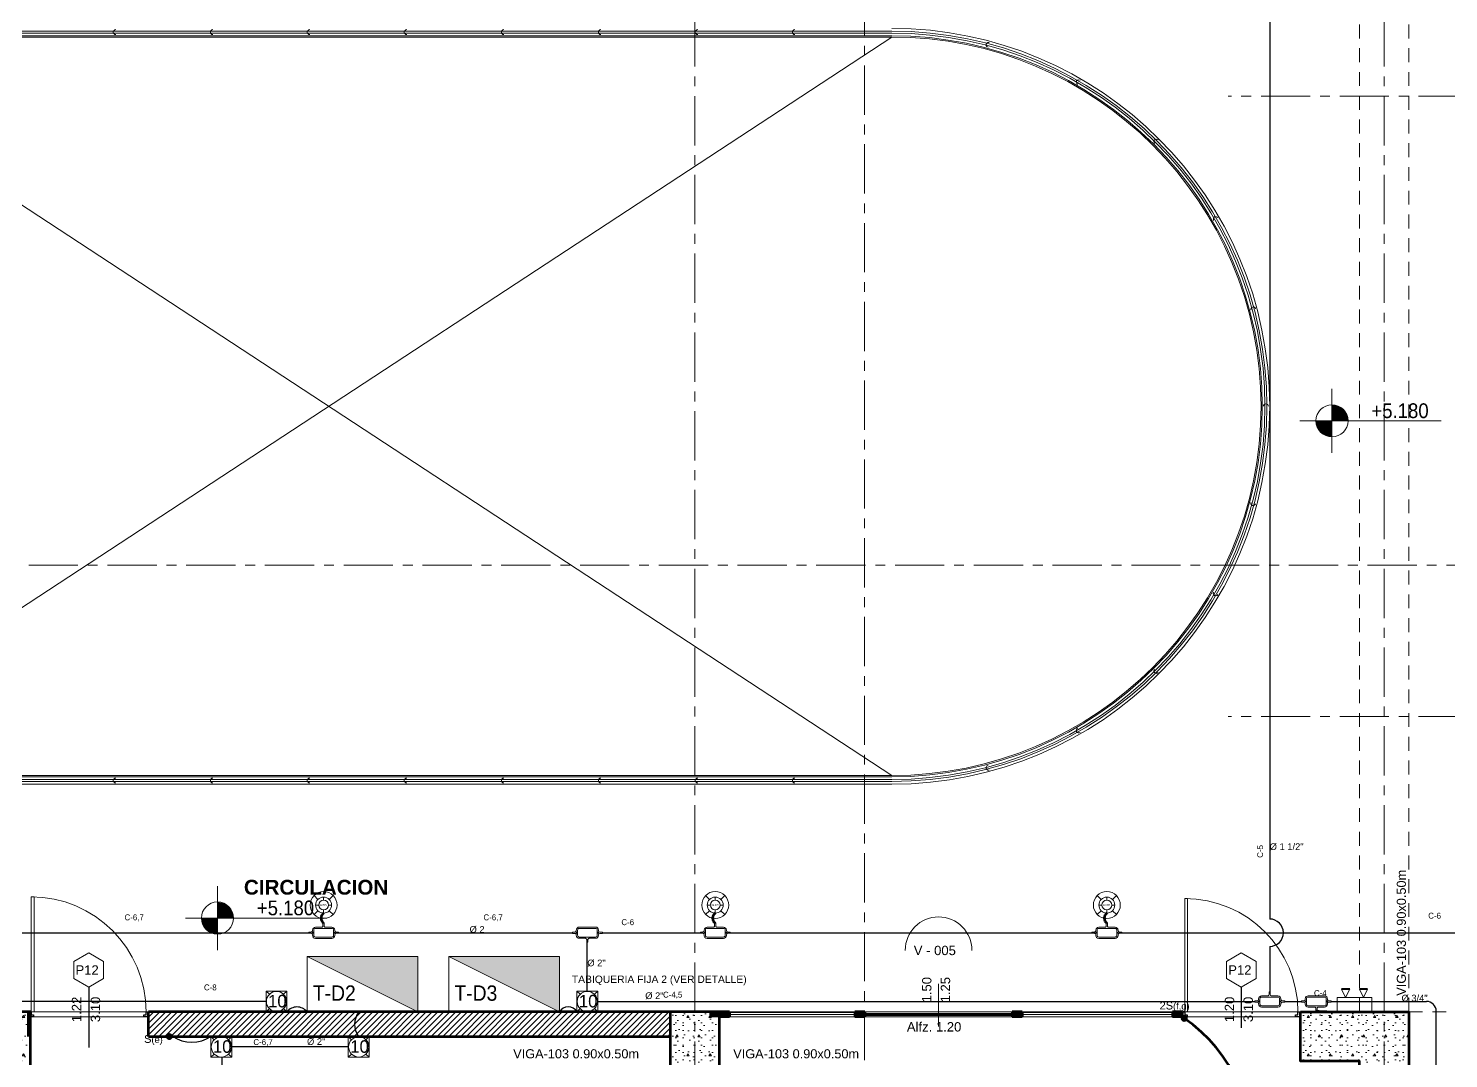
# Model space of a CAD drawing. Header units: inches. Extents: x -38 to 5698, y -33 to 92.
# Drawn here: x 123.05 to 137.48, y 16.93 to 27.39 of the extents above; entities that cross this region are included whole.
import ezdxf
from ezdxf.lldxf.tags import DXFTag

# ---------------------------------------------------------------- set-up
doc = ezdxf.new("R2010")
doc.units = ezdxf.units.IN
doc.header["$MEASUREMENT"] = 0
doc.set_wipeout_variables(frame=1)
for name, pattern in [('CONTINUA', [0]), ('Hidden Line', [0.195611, 0.141111, -0.0545]), ('Punto & Raya', [0.65, 0.5, -0.075, 0, -0.075]), ('Rayas', [0.282222, 0.141111, -0.141111]), ('Wipeout_Contour', [1, 0, -1])]:
    doc.linetypes.add(name, pattern=pattern)
for name, color, linetype, lineweight in [('00 IE CKTO ILUMINACION', 3, 'Continuous', 50), ('00 IE CKTO TOMAS', 111, 'Rayas', 18), ('00_IE_Luminarias', 6, 'Continuous', 30), ('01 IE LUM LED EMP DN570B', 3, 'Continuous', 13), ('ALUMBRADO_CONDUIT', 30, 'CONDUIT1', 30), ('ALUMBRADO_PVC', 6, 'PVC1', 30), ('Bancas', 1, 'Continuous', 13), ('CABLEADO EXT.', 3, 'PVCSUBT', 30), ('pulsador', 4, 'Continuous', 40), ('Simb_Alumbrado', 140, 'CONTINUA', 30), ('sub tablero de distribucion', 184, 'Continuous', 9), ('textos', 7, 'Continuous', 5)]:
    doc.layers.add(name, color=color, linetype=linetype, lineweight=lineweight)
for name, color, linetype in [('02 _ ARQ _ ALB _ Ejes Generales', 7, 'Continuous'), ('02 _ ARQ _ ALB _ Muros Interiores', 7, 'Continuous'), ('02 _ ARQ _ ZON _ Espacio.3D', 7, 'Continuous'), ('08 _ STR _ EXT _ 06 Columnas', 7, 'Continuous'), ('08 _ STR _ EXT _ 07 Losa Aligerada', 7, 'Continuous'), ('08 _ STR _ EXT _ 09 Vigas', 7, 'Continuous'), ('1TEXT', 8, 'Continuous'), ('Acabado - Muros', 7, 'Continuous'), ('Dibujo 2D - General', 7, 'Continuous'), ('Estructura - 04 MURO', 7, 'Continuous'), ('Interior - Escaleras & Barandillas', 7, 'Continuous'), ('Marcador - Secciones', 251, 'Continuous'), ('Notas - Etiquetas', 251, 'Continuous'), ('Notas - Textos', 7, 'Continuous')]:
    doc.layers.add(name, color=color, linetype=linetype)
doc.styles.add('Annotative', font='arial.ttf')
doc.styles.add('Arial', font='arial.ttf')
doc.styles.add('Estilo_Generado_1', font='swisseb.ttf')
doc.styles.add('Estilo_Generado_4', font='swisse.ttf')
doc.styles.add('SWISS', font='swisse.ttf')
doc.styles.add('{18b73a54-fa43-428c-adcb-c1c7bbdf2c84}', font='Simplex.shx')
tags = doc.linetypes.add('CONDUIT1', pattern='A,1,-0.19772,["con",{18b73a54-fa43-428c-adcb-c1c7bbdf2c84},S=0.2,R=0,X=0,Y=-0.065594],-0.593642', length=1.791362).pattern_tags.tags
tags[6] = DXFTag(74, 10)
tags = doc.linetypes.add('PVC1', pattern='A,1,-0.19772,["PVC",{18b73a54-fa43-428c-adcb-c1c7bbdf2c84},S=0.13,R=0,X=0,Y=-0.061851],-0.507647', length=1.705367).pattern_tags.tags
tags[6] = DXFTag(74, 10)
tags = doc.linetypes.add('PVCSUBT', pattern='A,0.6,-0.3,0.6,-0.075691,["PVC",Standard,S=0.2,R=0,X=0,Y=-0.093724],-0.621005', length=2.196696).pattern_tags.tags
tags[10] = DXFTag(74, 10)
pattern_1 = [(0, (92.5, 3e-09), (0, 0.3897114), [0.024375, -0.200625]), (0, (92.6125, 0.19486), (0, 0.3897114), [0.024375, -0.200625]), (60, (92.5, 3e-09), (-0.3375, 0.1948557), [0.024375, -0.200625]), (60, (92.725, 3e-09), (-0.3375, 0.1948557), [0.024375, -0.200625]), (120, (92.5244, 3e-09), (0.3375, 0.1948557), [0.024375, -0.200625]), (120, (92.7494, 3e-09), (0.3375, 0.1948557), [0.024375, -0.200625]), (0, (92.500015, 0.0375), (0, 0.075), [0, -0.075, 0, -0.1125]), (45, (92.537515, 0.0375), (-0.05303301, 0.05303301), [0, -0.05625, 0, -0.09375])]

# ---------------------------------------------------------------- blocks, each defined once
blk = doc.blocks.new('LUMINARIA 2')
at = {"layer": '01 IE LUM LED EMP DN570B'}
for p, q in [((-0.094, 0.094), (-0.159, 0.158)), ((0.094, 0.094), (0.159, 0.158)), ((-0.094, -0.094), (-0.159, -0.158)), ((0.094, -0.094), (0.159, -0.158))]:
    blk.add_line(p, q, dxfattribs=at)
at = {"layer": '01 IE LUM LED EMP DN570B', "ltscale": 0.4}
for p, q in [((-0.081, 0), (-0.133, 0)), ((0, 0.081), (0, 0.133)), ((0.081, 0), (0.133, 0)), ((0, -0.081), (0, -0.133))]:
    blk.add_line(p, q, dxfattribs=at)
at = {"layer": '01 IE LUM LED EMP DN570B'}
for radius in [0.224, 0.133]:
    blk.add_circle((0, 0), radius, dxfattribs=at)
at = {"layer": '01 IE LUM LED EMP DN570B', "ltscale": 0.4}
blk.add_circle((0, 0), 0.0813, dxfattribs=at)
at = {"layer": '01 IE LUM LED EMP DN570B', "color": 8, "linetype": 'ByBlock', "lineweight": 80, "insert": (-0.065, 0.016), "char_height": 0.03, "width": 0.17858, "attachment_point": 1}
blk.add_mtext('{\\C3;22.5W}', dxfattribs=at)
blk = doc.blocks.new('TD')
blk.add_hatch(color=256).paths.add_polyline_path([(-0.65, 0.35), (-0.65, 0.05), (-0.05, 0.05)])
blk.add_line((-0.65, 0.35), (-0.05, 0.05))
blk.add_lwpolyline([(-0.65, 0.05), (-0.05, 0.05), (-0.05, 0.35), (-0.65, 0.35)], close=True)
blk = doc.blocks.new('oval t')
at = {"layer": 'Simb_Alumbrado', "lineweight": 13}
blk.add_lwpolyline([(0.014, 0.01, -0.414214), (0.004, 0.02), (0.004, 0.042), (-0.006, 0.042), (-0.006, 0.02, -0.414214), (-0.016, 0.01), (-0.066, 0.01, 0.414214), (-0.09, -0.014), (-0.09, -0.018, -0.414214), (-0.102, -0.03), (-0.121, -0.03), (-0.121, -0.04), (-0.102, -0.04, -0.451917), (-0.09, -0.054, 0.451917), (-0.066, -0.081), (0.066, -0.081, 0.414214), (0.09, -0.057), (0.09, -0.051, -0.398753), (0.102, -0.04), (0.121, -0.04), (0.121, -0.03), (0.102, -0.03, -0.368669), (0.09, -0.018), (0.09, -0.014, 0.414214), (0.066, 0.01), (0.014, 0.01)], format="xyb", dxfattribs=at)
blk.add_lwpolyline([(-0.066, 0), (0.066, 0, -0.414214), (0.08, -0.014), (0.08, -0.057, -0.414214), (0.066, -0.07), (-0.066, -0.07, -0.414214), (-0.08, -0.057), (-0.08, -0.014, -0.414214)], format="xyb", close=True, dxfattribs=at)
for points in [[(-0.091, -0.035), (-0.083, -0.035)], [(-0.087, -0.031), (-0.087, -0.039)], [(0.084, -0.035), (0.092, -0.035)], [(0.088, -0.031), (0.088, -0.039)]]:
    blk.add_lwpolyline(points, dxfattribs=at)
for centre in [(-0.087, -0.035), (0.088, -0.035)]:
    blk.add_circle(centre, 0.00419, dxfattribs=at)
blk = doc.blocks.new('100x100x80 adosado')
at = {"layer": 'Simb_Alumbrado', "lineweight": 13}
blk.add_lwpolyline([(-0.0768, 0.0788), (0.0194, 0.0788), (0.0194, -0.0174), (-0.0768, -0.0174)], close=True, dxfattribs=at)
at = {"layer": 'Simb_Alumbrado', "lineweight": 9}
for points in [[(-0.0768, 0.0788), (-0.0618, 0.0638)], [(0.0043, 0.0638), (0.0194, 0.0788)], [(-0.0768, -0.0174), (-0.0618, -0.0023)], [(0.0043, -0.0023), (0.0194, -0.0174)]]:
    blk.add_lwpolyline(points, dxfattribs=at)
blk.add_circle((-0.0287, 0.0307), 0.0467, dxfattribs=at)
at = {"layer": 'Simb_Alumbrado', "lineweight": 9, "insert": (-0.0677, 0.0612), "char_height": 0.05773, "attachment_point": 1}
blk.add_mtext_dynamic_manual_height_columns('10', width=0.119989, gutter_width=12.5, heights=[0], dxfattribs=at)
blk = doc.blocks.new('pulsador')
at = {"layer": 'pulsador', "lineweight": 40}
h = blk.add_hatch(color=4, dxfattribs=at)
h.dxf.hatch_style = 1
h.paths.add_polyline_path([(246.231, 46.088, 1), (246.279, 46.088, 1)])
h.paths.add_polyline_path([(246.279, 46.088, -1), (246.232, 46.088, -1)], flags=16)
h.paths.add_polyline_path([(246.271, 46.088, -1), (246.239, 46.088, -1)], flags=0)
at = {"layer": 'pulsador'}
h = blk.add_hatch(color=4, dxfattribs=at)
h.dxf.hatch_style = 1
h.paths.add_polyline_path([(246.239, 46.088, 1), (246.271, 46.088, 1)])
at = {"layer": 'pulsador', "color": 4, "lineweight": 50}
blk.add_circle((246.255, 46.088), 0.0238, dxfattribs=at)
at = {"layer": 'pulsador', "color": 4, "lineweight": 40}
blk.add_circle((246.255, 46.088), 0.0235, dxfattribs=at)
at = {"layer": 'pulsador', "color": 4}
blk.add_circle((246.255, 46.088), 0.0159, dxfattribs=at)
blk = doc.blocks.new('luz de emergencia')
at = {"color": 5, "lineweight": 40}
for p, q in [((164.149, 48.937, 0), (164.233, 48.937, 0)), ((164.331, 48.937, 0), (164.415, 48.937, 0))]:
    blk.add_line(p, q, dxfattribs=at)
at = {"layer": '00_IE_Luminarias', "color": 5, "linetype": 'Continuous', "lineweight": 13}
for p, q in [((164.191, 49.021, 0), (164.149, 48.937, 0)), ((164.233, 48.937, 0), (164.191, 49.021, 0)), ((164.373, 49.021, 0), (164.331, 48.937, 0)), ((164.415, 48.937, 0), (164.373, 49.021, 0))]:
    blk.add_line(p, q, dxfattribs=at)
at = {"layer": '00_IE_Luminarias', "color": 5, "linetype": 'Continuous', "lineweight": 13, "elevation": 0}
blk.add_lwpolyline([(164.457, 49.021), (164.107, 49.021), (164.107, 49.167), (164.457, 49.167)], close=True, dxfattribs=at)

msp = doc.modelspace()

# ---------------------------------------------------------------- hatches: boundary and pattern name
at = {"linetype": 'Continuous', "lineweight": 13, "true_color": 0x636466}
for points in [[(136.291, 23.402), (136.453, 23.402), (136.441, 23.464), (136.406, 23.517), (136.353, 23.552), (136.291, 23.565)], [(136.291, 23.402), (136.128, 23.402), (136.141, 23.34), (136.176, 23.287), (136.229, 23.252), (136.291, 23.24)], [(124.97, 18.353), (125.133, 18.353), (125.121, 18.415), (125.085, 18.467), (125.033, 18.503), (124.97, 18.515)], [(124.97, 18.353), (124.808, 18.353), (124.82, 18.29), (124.856, 18.238), (124.908, 18.202), (124.97, 18.19)]]:
    msp.add_hatch(color=251, dxfattribs=at).paths.add_polyline_path(points)
at = {"linetype": 'Continuous', "lineweight": 0, "true_color": 0x636466}
msp.add_hatch(color=251, dxfattribs=at).paths.add_polyline_path([(129.97, 17.4), (129.97, 17.35), (130.07, 17.35), (130.07, 17.4)])
at = {"layer": '08 _ STR _ EXT _ 06 Columnas', "linetype": 'Continuous', "lineweight": 9}
h = msp.add_hatch(dxfattribs=at)
h.set_pattern_fill('HORMIGÓN_EN_MASA_0002', style=0, pattern_type=2)
h.set_pattern_definition(pattern_1)
h.paths.add_polyline_path([(122.57, 16.5), (123.07, 16.5), (123.07, 17.4), (122.57, 17.4)])
h = msp.add_hatch(dxfattribs=at)
h.set_pattern_fill('HORMIGÓN_EN_MASA_0002', style=0, pattern_type=2)
h.set_pattern_definition(pattern_1)
h.paths.add_polyline_path([(135.97, 17.4), (135.97, 16.9), (136.57, 16.9), (136.57, 16.1), (137.07, 16.1), (137.07, 17.4)])

# ---------------------------------------------------------------- linework, layer by layer
at = {"color": 251, "linetype": 'Continuous', "lineweight": 13, "true_color": 0x636466}
for p, q in [((136.291, 23.077), (136.291, 23.727)), ((135.966, 23.402), (137.4, 23.402)), ((124.97, 18.028), (124.97, 18.678)), ((124.645, 18.353), (126.08, 18.353))]:
    msp.add_line(p, q, dxfattribs=at)
at = {"color": 7, "linetype": 'Continuous', "lineweight": 13, "flags": 128}
msp.add_lwpolyline([(129.97, 17.4), (129.97, 17.35), (130.07, 17.35), (130.07, 17.4)], close=True, dxfattribs=at)
at = {"color": 251, "linetype": 'Continuous', "lineweight": 13, "true_color": 0x636466}
for centre in [(136.291, 23.402), (124.97, 18.353)]:
    msp.add_circle(centre, 0.163, dxfattribs=at)
at = {"layer": '02 _ ARQ _ ALB _ Ejes Generales', "color": 251, "linetype": 'Punto & Raya', "lineweight": 13}
for p, q in [((129.82, 45.9), (129.82, 2.05)), ((136.82, 45.9), (136.82, 2.05)), ((148.07, 26.7), (135.238, 26.7)), ((148.07, 20.4), (135.238, 20.4))]:
    msp.add_line(p, q, dxfattribs=at)
at = {"layer": '02 _ ARQ _ ALB _ Muros Interiores', "color": 165, "linetype": 'Continuous', "lineweight": 15}
for p, q in [((134.795, 18.55), (134.795, 17.4)), ((134.825, 18.55), (134.795, 18.55)), ((134.825, 17.4), (134.825, 18.55)), ((132.295, 17.686), (132.295, 17.25)), ((131.545, 17.4), (133.045, 17.4)), ((131.545, 17.35), (133.045, 17.35)), ((133.035, 17.385), (131.555, 17.385)), ((131.555, 17.375), (133.035, 17.375)), ((131.555, 17.365), (133.035, 17.365)), ((134.795, 17.4), (134.825, 17.4))]:
    msp.add_line(p, q, dxfattribs=at)
at = {"layer": '02 _ ARQ _ ALB _ Muros Interiores', "color": 152, "linetype": 'Continuous', "lineweight": 25}
msp.add_line((135.37, 17.65), (135.37, 17.238), dxfattribs=at)
at = {"layer": '02 _ ARQ _ ALB _ Muros Interiores', "color": 7, "linetype": 'Continuous', "lineweight": 80}
for p, q in [((131.545, 17.4), (131.545, 17.35)), ((133.045, 17.4), (133.045, 17.35)), ((134.77, 17.35), (134.77, 17.4)), ((135.97, 17.35), (135.97, 17.4))]:
    msp.add_line(p, q, dxfattribs=at)
at = {"layer": '02 _ ARQ _ ALB _ Muros Interiores', "color": 165, "linetype": 'Continuous', "lineweight": 25}
for p, q in [((131.555, 17.385), (131.545, 17.385)), ((131.545, 17.365), (131.555, 17.365)), ((131.555, 17.365), (131.555, 17.385)), ((133.045, 17.385), (133.035, 17.385)), ((133.035, 17.385), (133.035, 17.365)), ((133.035, 17.365), (133.045, 17.365)), ((134.77, 17.35), (134.77, 17.4)), ((134.77, 17.4), (134.795, 17.4)), ((134.82, 17.35), (134.77, 17.35)), ((134.795, 17.4), (134.795, 17.37)), ((134.795, 17.37), (134.82, 17.37)), ((134.82, 17.37), (134.82, 17.35)), ((135.92, 17.35), (135.92, 17.37)), ((135.92, 17.37), (135.945, 17.37)), ((135.97, 17.35), (135.92, 17.35)), ((135.945, 17.37), (135.945, 17.4)), ((135.945, 17.4), (135.97, 17.4)), ((135.97, 17.4), (135.97, 17.35))]:
    msp.add_line(p, q, dxfattribs=at)
at = {"layer": '02 _ ARQ _ ALB _ Muros Interiores', "color": 251, "linetype": 'Continuous', "lineweight": 13, "flags": 128}
msp.add_lwpolyline([(132.634, 18.025, 1), (131.956, 18.025, 1)], format="xyb", dxfattribs=at)
msp.add_lwpolyline([(135.37, 18), (135.218, 17.913), (135.218, 17.738), (135.37, 17.65), (135.522, 17.738), (135.522, 17.913)], close=True, dxfattribs=at)
at = {"layer": '02 _ ARQ _ ALB _ Muros Interiores', "color": 175, "linetype": 'Continuous', "lineweight": 15}
msp.add_arc((134.795, 17.4), 1.15, 0, 90, dxfattribs=at)
at = {"layer": '02 _ ARQ _ ZON _ Espacio.3D', "color": 254, "linetype": 'Continuous', "lineweight": 0, "flags": 128}
msp.add_lwpolyline([(115.57, 24.85), (116.07, 24.85), (116.07, 26.75, -0.137976), (118.025, 27.3), (131.82, 27.3, -1), (131.82, 19.8), (118.025, 19.8, -0.137981), (116.07, 20.35), (116.07, 22.25), (115.57, 22.25), (115.57, 22.7), (116.07, 22.7), (116.07, 24.4), (115.57, 24.4)], format="xyb", close=True, dxfattribs=at)
for points in [[(112.57, 17.4), (137.07, 17.4), (137.07, 16.25)], [(130.07, 16.5), (129.57, 16.5), (129.57, 17.35), (123.07, 17.35), (123.07, 7.7), (124.579, 7.7), (124.579, 7.2), (129.37, 7.2), (129.37, 7.7), (129.57, 7.7), (129.57, 8.1), (130.07, 8.1)], [(135.97, 16.9), (135.97, 17.35), (130.07, 17.35), (130.07, 7.7)]]:
    msp.add_lwpolyline(points, dxfattribs=at)
at = {"layer": '08 _ STR _ EXT _ 06 Columnas', "color": 7, "linetype": 'Continuous', "lineweight": 80, "flags": 128}
msp.add_lwpolyline([(122.57, 16.5), (123.07, 16.5), (123.07, 17.4), (122.57, 17.4)], close=True, dxfattribs=at)
at = {"layer": '08 _ STR _ EXT _ 06 Columnas', "color": 7, "linetype": 'Continuous', "lineweight": 60, "flags": 128}
msp.add_lwpolyline([(135.97, 17.4), (137.07, 17.4), (137.07, 16.1), (136.57, 16.1), (136.57, 16.9), (135.97, 16.9)], close=True, dxfattribs=at)
at = {"layer": '08 _ STR _ EXT _ 07 Losa Aligerada', "color": 254, "linetype": 'Continuous', "lineweight": 18, "flags": 128}
msp.add_lwpolyline([(118.025, 19.8, -0.137981), (116.07, 20.35), (116.07, 22.35), (116.07, 24.75), (116.07, 26.75, -0.137981), (118.025, 27.3), (131.82, 27.3, -1), (131.82, 19.8)], format="xyb", close=True, dxfattribs=at)
at = {"layer": '08 _ STR _ EXT _ 09 Vigas', "color": 251, "linetype": 'Hidden Line', "lineweight": 13}
for p, q in [((136.57, 17.4), (136.57, 29.7)), ((137.07, 17.4), (137.07, 29.7)), ((137.07, 17.4), (143.57, 17.4))]:
    msp.add_line(p, q, dxfattribs=at)
at = {"layer": 'Acabado - Muros', "color": 7, "linetype": 'Continuous', "lineweight": 60}
for p, q in [((130.07, 17.4), (130.07, 17.35)), ((131.545, 17.4), (131.545, 17.35)), ((133.044, 17.4), (133.044, 17.35)), ((134.77, 17.4), (134.77, 17.35))]:
    msp.add_line(p, q, dxfattribs=at)
at = {"layer": 'ALUMBRADO_CONDUIT', "color": 30, "lineweight": 30, "ltscale": 0.4, "true_color": 0xf26722}
for p, q in [((135.658, 28.215, 0), (135.658, 18.343, 0)), ((122.272, 18.204), (125.897, 18.204)), ((126.201, 18.204), (128.576, 18.204)), ((128.88, 18.204), (129.875, 18.204)), ((130.179, 18.204), (133.853, 18.204)), ((134.157, 18.204), (137.55, 18.204)), ((128.727, 17.612), (128.727, 18.108)), ((135.658, 18.065, 0), (135.658, 17.602, 0)), ((125.464, 17.506), (115.839, 17.506)), ((128.833, 17.506), (135.507, 17.506, 0)), ((135.811, 17.506, 0), (135.98, 17.506, 0)), ((136.284, 17.506, 0), (137.25, 17.506, 0)), ((137.35, 16.518, 0), (137.35, 17.406, 0)), ((126.299, 17.044), (125.116, 17.044)), ((125.016, 16.944), (125.016, 16.13))]:
    msp.add_line(p, q, dxfattribs=at)
msp.add_arc((135.658, 18.204, 0), 0.139, 270, 90, dxfattribs=at)
at = {"layer": 'ALUMBRADO_CONDUIT', "color": 30, "lineweight": 30, "ltscale": 0.4, "true_color": 0xf26722, "extrusion": (-6.65914e-06, -4.89359e-19, 1)}
msp.add_arc((137.25, 17.406, -0.001), 0.1, 0, 90, dxfattribs=at)
at = {"layer": 'CABLEADO EXT.', "color": 3, "lineweight": 80}
for centre, radius, start, end in [((126.086, 18.352), 0.0641, 126.0183, 233.9817), ((130.064, 18.352), 0.0641, 126.0183, 233.9817), ((134.042, 18.352), 0.0641, 126.0183, 233.9817), ((133.892, 16.026), 1.587, 352.765, 55.4413), ((136.351, 19.873, 0), 2.473, 264.9557, 269.8998)]:
    msp.add_arc(centre, radius, start, end, dxfattribs=at)
at = {"layer": 'Dibujo 2D - General', "color": 252, "linetype": 'Continuous', "lineweight": 13}
for p, q in [((131.82, 27.3), (120.379, 19.8)), ((131.82, 19.8), (120.379, 27.3))]:
    msp.add_line(p, q, dxfattribs=at)
at = {"layer": 'Estructura - 04 MURO', "color": 165, "linetype": 'Continuous', "lineweight": 15}
for p, q in [((123.077, 18.569), (123.077, 17.4)), ((123.107, 18.569), (123.077, 18.569)), ((123.107, 17.4), (123.107, 18.569)), ((123.077, 17.4), (123.107, 17.4))]:
    msp.add_line(p, q, dxfattribs=at)
at = {"layer": 'Estructura - 04 MURO', "color": 152, "linetype": 'Continuous', "lineweight": 25}
msp.add_line((123.662, 17.65), (123.662, 17.038), dxfattribs=at)
at = {"layer": 'Estructura - 04 MURO', "color": 165, "linetype": 'Continuous', "lineweight": 25}
for p, q in [((123.052, 17.35), (123.052, 17.4)), ((123.052, 17.4), (123.077, 17.4)), ((123.102, 17.35), (123.052, 17.35)), ((123.077, 17.4), (123.077, 17.37)), ((123.077, 17.37), (123.102, 17.37)), ((123.102, 17.37), (123.102, 17.35))]:
    msp.add_line(p, q, dxfattribs=at)
at = {"layer": 'Estructura - 04 MURO', "color": 7, "linetype": 'Continuous', "lineweight": 80}
msp.add_line((123.052, 17.15), (123.052, 17.4), dxfattribs=at)
at = {"layer": 'Estructura - 04 MURO', "color": 251, "linetype": 'Continuous', "lineweight": 13, "flags": 128}
msp.add_lwpolyline([(123.662, 18), (123.51, 17.913), (123.51, 17.738), (123.662, 17.65), (123.813, 17.738), (123.813, 17.913)], close=True, dxfattribs=at)
at = {"layer": 'Interior - Escaleras & Barandillas', "color": 161, "linetype": 'Continuous', "lineweight": 13}
for p, q in [((131.82, 27.36), (118.025, 27.36)), ((118.025, 27.34), (131.82, 27.34)), ((118.025, 27.313), (131.82, 27.313)), ((131.82, 19.788), (118.025, 19.788)), ((131.82, 19.76), (118.025, 19.76)), ((118.025, 19.74), (131.82, 19.74)), ((118.025, 19.713), (131.82, 19.713))]:
    msp.add_line(p, q, dxfattribs=at)
at = {"layer": 'Interior - Escaleras & Barandillas', "color": 161, "linetype": 'Continuous', "lineweight": 13, "flags": 128}
for points in [[(123.937, 27.375, 1), (123.937, 27.325)], [(124.923, 27.375, 1), (124.923, 27.325)], [(125.908, 27.375, 1), (125.908, 27.325)], [(126.893, 27.375, 1), (126.893, 27.325)], [(127.879, 27.375, 1), (127.879, 27.325)], [(128.864, 27.375, 1), (128.864, 27.325)], [(129.849, 27.375, 1), (129.849, 27.325)], [(130.835, 27.375, 1), (130.835, 27.325)], [(132.81, 27.245, 1), (132.797, 27.196)], [(133.732, 26.863, 1), (133.707, 26.819)], [(134.525, 26.255, 1), (134.489, 26.219)], [(135.133, 25.463, 1), (135.089, 25.438)], [(135.515, 24.54, 1), (135.466, 24.527)], [(135.645, 23.55, 1), (135.595, 23.55)], [(135.466, 22.573, 1), (135.515, 22.56, 1)], [(135.089, 21.663, 1), (135.133, 21.638, 1)], [(134.489, 20.881, 1), (134.525, 20.845, 1)], [(133.707, 20.281, 1), (133.732, 20.237, 1)], [(123.937, 19.775, 1), (123.937, 19.725, 1)], [(124.923, 19.775, 1), (124.923, 19.725, 1)], [(125.908, 19.775, 1), (125.908, 19.725, 1)], [(126.893, 19.775, 1), (126.893, 19.725, 1)], [(127.879, 19.775, 1), (127.879, 19.725, 1)], [(128.864, 19.775, 1), (128.864, 19.725, 1)], [(129.849, 19.775, 1), (129.849, 19.725, 1)], [(130.835, 19.775, 1), (130.835, 19.725, 1)], [(132.797, 19.904, 1), (132.81, 19.855, 1)]]:
    msp.add_lwpolyline(points, format="xyb", dxfattribs=at)
at = {"layer": 'Interior - Escaleras & Barandillas', "color": 161, "linetype": 'Continuous', "lineweight": 13}
for radius in [3.838, 3.81, 3.79, 3.763]:
    msp.add_arc((131.82, 23.55), radius, 270, 90, dxfattribs=at)
at = {"layer": 'Marcador - Secciones', "color": 251, "linetype": 'Punto & Raya', "lineweight": 13}
for p, q in [((131.542, 46.211), (131.542, 0.888)), ((121.453, 21.937), (149.207, 21.937))]:
    msp.add_line(p, q, dxfattribs=at)

# ---------------------------------------------------------------- block references
at = {"color": 4, "lineweight": 40}
msp.add_blockref('pulsador', (-111.464, -28.755), dxfattribs=at)
at = {"layer": '01 IE LUM LED EMP DN570B', "xscale": 0.6105334384153049, "yscale": 0.6105334384153049, "zscale": 0.6105334384153049}
for p in [(126.048, 18.485), (130.026, 18.485), (134.004, 18.485)]:
    msp.add_blockref('LUMINARIA 2', p, dxfattribs=at)
at = {"layer": 'Bancas', "color": 252, "true_color": 0x939598, "xscale": 1.253906979044094, "yscale": 1.253906979044094, "zscale": 1.253906979044094}
for p in [(126.049, 18.248), (130.027, 18.248), (134.005, 18.248), (135.659, 17.55, 0)]:
    msp.add_blockref('oval t', p, dxfattribs=at)
at = {"layer": 'Bancas', "color": 252, "true_color": 0x939598, "yscale": 1.253906979044094, "zscale": 1.253906979044094, "rotation": 180}
for p, xscale in [((128.728, 18.16), -1.253906979044094), ((136.132, 17.462, 0), 1.253906979044094)]:
    msp.add_blockref('oval t', p, dxfattribs=dict(at, xscale=xscale))
at = {"layer": 'pulsador', "color": 4, "lineweight": 40, "rotation": 180}
msp.add_blockref('luz de emergencia', (300.802, 66.567, 0), dxfattribs=at)

# ---------------------------------------------------------------- texts
at = {"color": 251, "lineweight": 13, "true_color": 0x636466, "char_height": 0.15, "attachment_point": 7, "style": 'Estilo_Generado_4'}
for insert in [(136.691, 23.428), (125.37, 18.379)]:
    msp.add_mtext('\\A1;{\\W0.900000x;\\pql;\\fSwis721 Ex BT|b0|i0|c0|p34;+5.180}', dxfattribs=dict(at, insert=insert))
at = {"layer": '00 IE CKTO ILUMINACION', "color": 3, "linetype": 'CONTINUA', "lineweight": 15}
msp.add_text('C-5', height=0.06, rotation=90, dxfattribs=at).set_placement((135.591, 18.965))
for s, p in [('C-6,7', (124.026, 18.33)), ('C-6,7', (127.672, 18.33)), ('C-6', (129.073, 18.281)), ('C-6', (137.269, 18.347)), ('C-8', (124.833, 17.619)), ('C-4,5', (129.496, 17.545)), ('C-4', (136.108, 17.561, 0))]:
    msp.add_text(s, height=0.06, dxfattribs=at).set_placement(p)
at = {"layer": '02 _ ARQ _ ALB _ Muros Interiores', "color": 251, "lineweight": 25, "char_height": 0.095, "attachment_point": 7, "style": 'Estilo_Generado_4'}
for s, insert in [('\\A1;{\\pql;\\pt0;\\fSwis721 Ex BT|b0|i0|c0|p34;V - 005\\fSwis721 Ex BT|b0|i0|c0|p34;\\fSwis721 Ex BT|b0|i0|c0|p34;\\fSwis721 Ex BT|b0|i0|c0|p34;}', (132.043, 17.975)), ('\\A1;{\\pql;\\pt0;\\fSwis721 Ex BT|b0|i0|c0|p34;P12\\fSwis721 Ex BT|b0|i0|c0|p34;\\fSwis721 Ex BT|b0|i0|c0|p34;\\fSwis721 Ex BT|b0|i0|c0|p34;}', (135.237, 17.778)), ('\\A1;{\\pql;\\pt0;\\fSwis721 Ex BT|b0|i0|c0|p34;Alfz. 1.20\\fSwis721 Ex BT|b0|i0|c0|p34;\\A1{\\H.66x;\\S^  ;}\\fSwis721 Ex BT|b0|i0|c0|p34;\\fSwis721 Ex BT|b0|i0|c0|p34;}', (131.973, 17.173))]:
    msp.add_mtext(s, dxfattribs=dict(at, insert=insert))
at = {"layer": '02 _ ARQ _ ALB _ Muros Interiores', "color": 251, "lineweight": 25, "char_height": 0.095, "attachment_point": 7, "rotation": 90, "style": 'Estilo_Generado_4'}
for s, insert in [('\\A1;{\\pql;\\pt0;\\fSwis721 Ex BT|b0|i0|c0|p34;1.50\\fSwis721 Ex BT|b0|i0|c0|p34;\\A1{\\H.66x;\\S^  ;}\\fSwis721 Ex BT|b0|i0|c0|p34;\\fSwis721 Ex BT|b0|i0|c0|p34;}', (132.25, 17.496)), ('\\A1;{\\pql;\\pt0;\\fSwis721 Ex BT|b0|i0|c0|p34;1.25\\fSwis721 Ex BT|b0|i0|c0|p34;\\A1{\\H.66x;\\S^  ;}\\fSwis721 Ex BT|b0|i0|c0|p34;\\fSwis721 Ex BT|b0|i0|c0|p34;}', (132.44, 17.496)), ('\\A1;{\\pql;\\pt0;\\fSwis721 Ex BT|b0|i0|c0|p34;1.20\\fSwis721 Ex BT|b0|i0|c0|p34;\\A1{\\H.66x;\\S^  ;}\\fSwis721 Ex BT|b0|i0|c0|p34;\\fSwis721 Ex BT|b0|i0|c0|p34;}', (135.325, 17.296)), ('\\A1;{\\pql;\\pt0;\\fSwis721 Ex BT|b0|i0|c0|p34;3.10\\fSwis721 Ex BT|b0|i0|c0|p34;\\A1{\\H.66x;\\S^  ;}\\fSwis721 Ex BT|b0|i0|c0|p34;\\fSwis721 Ex BT|b0|i0|c0|p34;}', (135.515, 17.296))]:
    msp.add_mtext(s, dxfattribs=dict(at, insert=insert))
at = {"layer": '1TEXT', "color": 50, "linetype": 'Continuous', "style": 'Arial'}
for s, p in [('%%C 1 1/2"', (135.658, 19.044, 0)), ('%%C 2 ', (127.531, 18.204)), ('%%C 2"', (128.727, 17.863)), ('%%C 2"', (129.315, 17.53)), ('%%C 3/4"', (136.997, 17.506, 0))]:
    msp.add_text(s, height=0.0679, rotation=0, dxfattribs=at).set_placement(p)
at = {"layer": 'Estructura - 04 MURO', "color": 251, "lineweight": 25, "insert": (123.528, 17.778), "char_height": 0.095, "attachment_point": 7, "style": 'Estilo_Generado_4'}
msp.add_mtext('\\A1;{\\pql;\\pt0;\\fSwis721 Ex BT|b0|i0|c0|p34;P12\\fSwis721 Ex BT|b0|i0|c0|p34;\\fSwis721 Ex BT|b0|i0|c0|p34;\\fSwis721 Ex BT|b0|i0|c0|p34;}', dxfattribs=at)
at = {"layer": 'Estructura - 04 MURO', "color": 251, "lineweight": 25, "char_height": 0.095, "attachment_point": 7, "rotation": 90, "style": 'Estilo_Generado_4'}
for s, insert in [('\\A1;{\\pql;\\pt0;\\fSwis721 Ex BT|b0|i0|c0|p34;1.22\\fSwis721 Ex BT|b0|i0|c0|p34;\\A1{\\H.66x;\\S^  ;}\\fSwis721 Ex BT|b0|i0|c0|p34;\\fSwis721 Ex BT|b0|i0|c0|p34;}', (123.614, 17.296)), ('\\A1;{\\pql;\\pt0;\\fSwis721 Ex BT|b0|i0|c0|p34;3.10\\fSwis721 Ex BT|b0|i0|c0|p34;\\A1{\\H.66x;\\S^  ;}\\fSwis721 Ex BT|b0|i0|c0|p34;\\fSwis721 Ex BT|b0|i0|c0|p34;}', (123.806, 17.296))]:
    msp.add_mtext(s, dxfattribs=dict(at, insert=insert))
at = {"layer": 'Notas - Etiquetas', "color": 8, "linetype": 'Continuous', "lineweight": 13, "insert": (137.043, 17.564), "char_height": 0.0925, "attachment_point": 7, "rotation": 90, "style": 'Estilo_Generado_4'}
msp.add_mtext('\\A1;{\\pql;\\fSwis721 Ex BT|b0|i0|c0|p34;VIGA-103\\fSwis721 Ex BT|b0|i0|c0|p34; \\fSwis721 Ex BT|b0|i0|c0|p34;0.90\\fSwis721 Ex BT|b0|i0|c0|p34;x\\fSwis721 Ex BT|b0|i0|c0|p34;0.50\\fSwis721 Ex BT|b0|i0|c0|p34;m}', dxfattribs=at)
at = {"layer": 'Notas - Etiquetas', "color": 8, "linetype": 'Continuous', "lineweight": 13, "style": 'Estilo_Generado_4'}
for s, insert, char_height, attachment_point in [('\\A1;TABIQUERIA FIJA 2 (VER DETALLE) ', (128.57, 17.72), 0.075, 4), ('\\A1;{\\pql;\\fSwis721 Ex BT|b0|i0|c0|p34;VIGA-103\\fSwis721 Ex BT|b0|i0|c0|p34; \\fSwis721 Ex BT|b0|i0|c0|p34;0.90\\fSwis721 Ex BT|b0|i0|c0|p34;x\\fSwis721 Ex BT|b0|i0|c0|p34;0.50\\fSwis721 Ex BT|b0|i0|c0|p34;m}', (127.974, 16.927), 0.0925, 7), ('\\A1;{\\pql;\\fSwis721 Ex BT|b0|i0|c0|p34;VIGA-103\\fSwis721 Ex BT|b0|i0|c0|p34; \\fSwis721 Ex BT|b0|i0|c0|p34;0.90\\fSwis721 Ex BT|b0|i0|c0|p34;x\\fSwis721 Ex BT|b0|i0|c0|p34;0.50\\fSwis721 Ex BT|b0|i0|c0|p34;m}', (130.209, 16.927), 0.0925, 7)]:
    msp.add_mtext(s, dxfattribs=dict(at, insert=insert, char_height=char_height, attachment_point=attachment_point))
at = {"layer": 'Notas - Textos', "color": 251, "linetype": 'Continuous', "lineweight": 13, "insert": (125.972, 18.741), "char_height": 0.15, "attachment_point": 2, "style": 'Estilo_Generado_1'}
msp.add_mtext('\\A1;{\\pqc;\\fSwis721 Ex BT|b1|i0|c0|p34;CIRCULACION}', dxfattribs=at)
at = {"layer": 'textos', "style": 'SWISS', "width": 0.9}
for s, p in [('T-D2', (125.939, 17.513)), ('T-D3', (127.377, 17.513))]:
    msp.add_text(s, height=0.156, rotation=360, dxfattribs=at).set_placement(p)

# ---------------------------------------------------------------- next in the draw order: wipeouts: each hides what was drawn before it
at = {"color": 254, "linetype": 'Wipeout_Contour', "lineweight": 0, "ltscale": 3370.184269}
msp.add_wipeout([(130.17, 17.4), (130.17, 17.35), (131.445, 17.35), (131.445, 17.4)], dxfattribs=at).dxf.layer = 'Acabado - Muros'
at = {"color": 254, "linetype": 'Wipeout_Contour', "lineweight": 0, "ltscale": 3382.579584}
msp.add_wipeout([(134.67, 17.4), (133.144, 17.4), (133.144, 17.35), (134.67, 17.35)], dxfattribs=at).dxf.layer = 'Acabado - Muros'
at = {"color": 254, "linetype": 'Wipeout_Contour', "lineweight": 0, "ltscale": 3354.630244}
msp.add_wipeout([(124.271, 17.15), (129.57, 17.15), (129.57, 17.4), (124.271, 17.4)], dxfattribs=at).dxf.layer = 'Estructura - 04 MURO'

# ---------------------------------------------------------------- next in the draw order: hatches: boundary and pattern name
at = {"layer": '08 _ STR _ EXT _ 06 Columnas', "linetype": 'Continuous', "lineweight": 9}
h = msp.add_hatch(dxfattribs=at)
h.set_pattern_fill('HORMIGÓN_EN_MASA_0002', style=0, pattern_type=2)
h.set_pattern_definition(pattern_1)
h.paths.add_polyline_path([(129.57, 16.5), (130.07, 16.5), (130.07, 17.4), (129.57, 17.4)])
at = {"layer": 'Estructura - 04 MURO', "linetype": 'Continuous', "lineweight": 5}
h = msp.add_hatch(dxfattribs=at)
h.set_pattern_fill('LADRILLO_COMÚN_0002', color=252, style=0, pattern_type=2)
h.set_pattern_definition([(45, (92.500015, 3e-09), (-0.03005204, 0.03005204), [])])
h.paths.add_polyline_path([(124.271, 17.15), (129.57, 17.15), (129.57, 17.4), (124.271, 17.4)])

# ---------------------------------------------------------------- next in the draw order: linework, layer by layer
at = {"layer": '08 _ STR _ EXT _ 06 Columnas', "color": 7, "linetype": 'Continuous', "lineweight": 80, "flags": 128}
msp.add_lwpolyline([(129.57, 16.5), (130.07, 16.5), (130.07, 17.4), (129.57, 17.4)], close=True, dxfattribs=at)
at = {"layer": 'Acabado - Muros', "color": 251, "linetype": 'Continuous', "lineweight": 13, "flags": 128}
for points in [[(131.445, 17.4), (130.17, 17.4)], [(131.445, 17.35), (130.17, 17.35)], [(133.144, 17.4), (134.67, 17.4)], [(133.144, 17.35), (134.67, 17.35)]]:
    msp.add_lwpolyline(points, dxfattribs=at)
at = {"layer": 'ALUMBRADO_PVC', "linetype": 'PVC1', "ltscale": 0.4}
for centre, radius, start, end in [((125.778, 17.321), 0.129, 37.887, 142.1153), ((126.57, 17.274), 0.207, 142.3764, 216.7549), ((128.533, 17.348), 0.103, 30.4, 149.597), ((124.71, 17.444), 0.352, 236.5959, 303.4041)]:
    msp.add_arc(centre, radius, start, end, dxfattribs=at)
at = {"layer": 'Estructura - 04 MURO', "color": 165, "linetype": 'Continuous', "lineweight": 25}
for p, q in [((124.221, 17.35), (124.221, 17.37)), ((124.221, 17.37), (124.246, 17.37)), ((124.271, 17.35), (124.221, 17.35)), ((124.246, 17.37), (124.246, 17.4)), ((124.246, 17.4), (124.271, 17.4)), ((124.271, 17.4), (124.271, 17.35))]:
    msp.add_line(p, q, dxfattribs=at)
at = {"layer": 'Estructura - 04 MURO', "color": 7, "linetype": 'Continuous', "lineweight": 80}
msp.add_line((124.271, 17.15), (124.271, 17.4), dxfattribs=at)
at = {"layer": 'Estructura - 04 MURO', "color": 7, "linetype": 'Continuous', "lineweight": 80, "flags": 128}
for points in [[(129.57, 17.4), (124.271, 17.4)], [(124.271, 17.15), (129.57, 17.15)]]:
    msp.add_lwpolyline(points, dxfattribs=at)
at = {"layer": 'Estructura - 04 MURO', "color": 175, "linetype": 'Continuous', "lineweight": 15}
msp.add_arc((123.077, 17.4), 1.169, 0, 90, dxfattribs=at)

# ---------------------------------------------------------------- next in the draw order: block references
at = {"color": 4, "lineweight": 40}
msp.add_blockref('pulsador', (-121.774, -28.938), dxfattribs=at)
at = {"layer": 'ALUMBRADO_CONDUIT', "linetype": 'PVC1', "lineweight": 35, "xscale": 2.199856799627834, "yscale": 2.199856799627834, "zscale": 2.199856799627834}
for p in [(125.633, 17.438), (128.79, 17.438), (125.073, 16.977), (126.468, 16.977)]:
    msp.add_blockref('100x100x80 adosado', p, dxfattribs=at)
at = {"layer": 'sub tablero de distribucion', "linetype": 'Continuous', "lineweight": 0}
for p, xscale, yscale, zscale, rotation in [((125.786, 18.057), 1.875816488894348, 1.875816488894348, 1.875816488894348, 179.9999999999811), ((127.225, 18.057), 1.875816488894349, 1.875816488894349, 1.875816488894349, 179.999972823191)]:
    msp.add_blockref('TD', p, dxfattribs=dict(at, xscale=xscale, yscale=yscale, zscale=zscale, rotation=rotation))

# ---------------------------------------------------------------- next in the draw order: texts
at = {"layer": '00 IE CKTO ILUMINACION', "color": 3, "linetype": 'CONTINUA', "lineweight": 15}
msp.add_text('C-6,7', height=0.06, dxfattribs=at).set_placement((125.335, 17.063))
at = {"layer": '00 IE CKTO TOMAS', "insert": (124.225, 17.065), "char_height": 0.08, "width": 0.76804, "attachment_point": 7, "style": 'Annotative'}
msp.add_mtext('S{\\H0.84375x;(e)}', dxfattribs=at)
at = {"layer": '1TEXT', "color": 50, "linetype": 'Continuous', "style": 'Arial'}
msp.add_text('%%C 2"', height=0.0679, rotation=0, dxfattribs=at).set_placement((125.88, 17.065))

# ---------------------------------------------------------------- next in the draw order: wipeouts: each hides what was drawn before it
at = {"color": 254, "linetype": 'Wipeout_Contour', "lineweight": 0, "ltscale": 3370.185092}
msp.add_wipeout([(130.17, 17.395), (130.17, 17.375), (131.445, 17.375), (131.445, 17.395)], dxfattribs=at).dxf.layer = 'Acabado - Muros'
at = {"color": 254, "linetype": 'Wipeout_Contour', "lineweight": 0, "ltscale": 3382.580405}
msp.add_wipeout([(134.67, 17.395), (133.144, 17.395), (133.144, 17.375), (134.67, 17.375)], dxfattribs=at).dxf.layer = 'Acabado - Muros'

# ---------------------------------------------------------------- next in the draw order: hatches: boundary and pattern name
at = {"layer": 'Acabado - Muros', "linetype": 'Continuous', "lineweight": 0}
for points in [[(130.17, 17.4), (130.07, 17.4), (130.07, 17.35), (130.17, 17.35)], [(131.445, 17.4), (131.445, 17.35), (131.545, 17.35), (131.545, 17.4)], [(133.144, 17.4), (133.044, 17.4), (133.044, 17.35), (133.144, 17.35)], [(134.67, 17.4), (134.67, 17.35), (134.77, 17.35), (134.77, 17.4)]]:
    msp.add_hatch(color=254, dxfattribs=at).paths.add_polyline_path(points)

# ---------------------------------------------------------------- next in the draw order: linework, layer by layer
at = {"layer": '08 _ STR _ EXT _ 09 Vigas', "color": 251, "linetype": 'Hidden Line', "lineweight": 13}
msp.add_line((102.07, 17.4), (136.57, 17.4), dxfattribs=at)
at = {"layer": 'Acabado - Muros', "color": 7, "linetype": 'Continuous', "lineweight": 60}
for p, q in [((130.17, 17.4), (130.07, 17.4)), ((130.17, 17.35), (130.07, 17.35)), ((130.17, 17.4), (130.17, 17.35)), ((131.445, 17.4), (131.445, 17.35)), ((131.545, 17.4), (131.445, 17.4)), ((131.545, 17.35), (131.445, 17.35)), ((133.144, 17.4), (133.044, 17.4)), ((133.144, 17.35), (133.044, 17.35)), ((133.144, 17.4), (133.144, 17.35)), ((134.67, 17.4), (134.67, 17.35)), ((134.77, 17.4), (134.67, 17.4)), ((134.77, 17.35), (134.67, 17.35))]:
    msp.add_line(p, q, dxfattribs=at)
at = {"layer": 'Acabado - Muros', "color": 7, "linetype": 'Continuous', "lineweight": 13, "flags": 128}
for points in [[(130.17, 17.395), (130.17, 17.375), (131.445, 17.375), (131.445, 17.395)], [(134.67, 17.395), (134.67, 17.375), (133.144, 17.375), (133.144, 17.395)]]:
    msp.add_lwpolyline(points, close=True, dxfattribs=at)

# ---------------------------------------------------------------- next in the draw order: texts
at = {"layer": '00 IE CKTO TOMAS', "insert": (134.54, 17.404), "char_height": 0.08, "width": 0.76804, "attachment_point": 7, "style": 'Annotative'}
msp.add_mtext('2S{\\H0.84375x;(f,g)}', dxfattribs=at)

doc.saveas('drawing.dxf')
